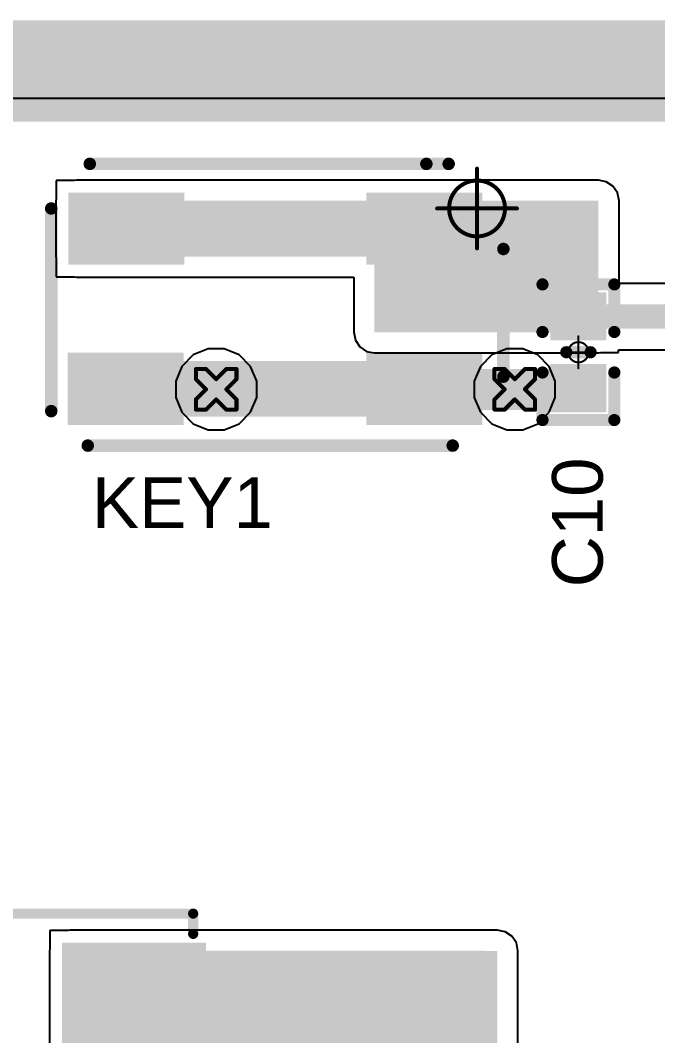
# Model space of a CAD drawing. Header units: inches. Extents: x -13 to 366, y -4 to 120.
# Drawn here: x 3.93 to 11.91, y 31.77 to 44.5 of the extents above; entities that cross this region are included whole.
import ezdxf

# ---------------------------------------------------------------- set-up
doc = ezdxf.new("R2010")
doc.units = ezdxf.units.IN
for name, color, linetype in [('Board_outline', 56, 'Continuous'), ('Bottom Layer', 5, 'Continuous'), ('Bottom Overlay', 54, 'Continuous'), ('Drill Drawing', 1, 'Continuous'), ('GND', 16, 'Continuous'), ('Keep-Out Layer', 6, 'Continuous'), ('Mechanical 15', 56, 'Continuous'), ('POWER', 76, 'Continuous'), ('Top Layer', 1, 'Continuous'), ('Top Overlay', 2, 'Continuous'), ('Top Paste', 8, 'Continuous'), ('Top Solder', 216, 'Continuous'), ('Via Holes', 16, 'Continuous')]:
    doc.layers.add(name, color=color, linetype=linetype)
doc.styles.add('Arial', font='', dxfattribs={"height": 0.2})
doc.styles.get('Arial').set_extended_font_data('Arial')

# ---------------------------------------------------------------- blocks, each defined once
blk = doc.blocks.new('VLS5045EX_3R3N_15')
at = {"layer": 'Top Layer'}
for points in [[(-2.59999861, 2.09999961), (-0.9999992699999999, 2.09999961), (-0.9999992699999999, -2.09999961), (-2.59999861, -2.09999961)], [(1.00000181, 2.09999961), (2.60000115, 2.09999961), (2.60000115, -2.09999961), (1.00000181, -2.09999961)]]:
    blk.add_hatch(color=1, dxfattribs=at).paths.add_polyline_path(points)
at = {"layer": 'Top Paste'}
for points in [[(-2.59999861, 2.09999961), (-0.9999992699999999, 2.09999961), (-0.9999992699999999, -2.09999961), (-2.59999861, -2.09999961)], [(1.00000181, 2.09999961), (2.60000115, 2.09999961), (2.60000115, -2.09999961), (1.00000181, -2.09999961)]]:
    blk.add_hatch(color=8, dxfattribs=at).paths.add_polyline_path(points)
at = {"layer": 'Top Solder'}
for points in [[(-2.70159861, 2.20159961), (-0.89839927, 2.20159961), (-0.89839927, -2.20159961), (-2.70159861, -2.20159961)], [(0.8984018100000001, 2.20159961), (2.70160115, 2.20159961), (2.70160115, -2.20159961), (0.8984018100000001, -2.20159961)]]:
    blk.add_hatch(color=216, dxfattribs=at).paths.add_polyline_path(points)
at = {"layer": 'Top Overlay', "const_width": 0.127}
for points in [[(-2.54, 2.3114), (-2.54, 2.5654)], [(-2.54, 2.5654), (2.54, 2.5654)], [(2.54, 2.3114), (2.54, 2.5654)], [(-2.54, -2.5654), (-2.54, -2.3114)], [(2.54, -2.5654), (2.54, -2.3114)], [(-2.54, -2.5654), (2.54, -2.5654)]]:
    blk.add_lwpolyline(points, dxfattribs=at)
at = {"layer": 'Top Overlay', "const_width": 0.0635}
for points in [[(-2.57175, 2.5654, 1), (-2.50825, 2.5654, 1)], [(-2.57175, 2.5654, 1), (-2.50825, 2.5654, 1)], [(2.50825, 2.5654, 1), (2.57175, 2.5654, 1)], [(2.50825, 2.5654, 1), (2.57175, 2.5654, 1)], [(-2.57175, 2.3114, 1), (-2.50825, 2.3114, 1)], [(2.50825, 2.3114, 1), (2.57175, 2.3114, 1)], [(-2.57175, -2.3114, 1), (-2.50825, -2.3114, 1)], [(2.50825, -2.3114, 1), (2.57175, -2.3114, 1)], [(-2.57175, -2.5654, 1), (-2.50825, -2.5654, 1)], [(-2.57175, -2.5654, 1), (-2.50825, -2.5654, 1)], [(2.50825, -2.5654, 1), (2.57175, -2.5654, 1)], [(2.50825, -2.5654, 1), (2.57175, -2.5654, 1)]]:
    blk.add_lwpolyline(points, format="xyb", close=True, dxfattribs=at)
blk = doc.blocks.new('TSW_SMD_6_6_5_26')
at = {"layer": 'Top Layer'}
for points in [[(0.03539998, 2.61060057), (1.28540002, 2.61060057), (1.28540002, 1.91059943), (0.03539998, 1.91059943)], [(3.7749988, 2.61055993), (5.024998839999999, 2.61055993), (5.024998839999999, 1.91055879), (3.7749988, 1.91055879)], [(0.03539998, 0.60400057), (1.28540002, 0.60400057), (1.28540002, -0.09600057), (0.03539998, -0.09600057)], [(3.769199979999999, 0.60400057), (5.01920002, 0.60400057), (5.01920002, -0.09600057), (3.769199979999999, -0.09600057)]]:
    blk.add_hatch(color=1, dxfattribs=at).paths.add_polyline_path(points)
at = {"layer": 'Top Paste'}
for points in [[(0.03539998, 2.61060057), (1.28540002, 2.61060057), (1.28540002, 1.91059943), (0.03539998, 1.91059943)], [(3.7749988, 2.61055993), (5.024998839999999, 2.61055993), (5.024998839999999, 1.91055879), (3.7749988, 1.91055879)], [(0.03539998, 0.60400057), (1.28540002, 0.60400057), (1.28540002, -0.09600057), (0.03539998, -0.09600057)], [(3.769199979999999, 0.60400057), (5.01920002, 0.60400057), (5.01920002, -0.09600057), (3.769199979999999, -0.09600057)]]:
    blk.add_hatch(color=8, dxfattribs=at).paths.add_polyline_path(points)
at = {"layer": 'Top Solder'}
for points in [[(-0.06620002, 2.71220057), (1.38700002, 2.71220057), (1.38700002, 1.80899943), (-0.06620002, 1.80899943)], [(3.6733988, 2.71215993), (5.12659884, 2.71215993), (5.12659884, 1.80895879), (3.6733988, 1.80895879)], [(-0.06620002, 0.70560057), (1.38700002, 0.70560057), (1.38700002, -0.19760057), (-0.06620002, -0.19760057)], [(3.66759998, 0.70560057), (5.120800019999999, 0.70560057), (5.120800019999999, -0.19760057), (3.66759998, -0.19760057)]]:
    blk.add_hatch(color=216, dxfattribs=at).paths.add_polyline_path(points)
at = {"layer": 'Mechanical 15', "const_width": 0.0499999}
for points in [[(0, 0.499999), (0, -0.499999)], [(0.499999, 0), (-0.499999, 0)]]:
    blk.add_lwpolyline(points, dxfattribs=at)
at = {"layer": 'Mechanical 15'}
for points, const_width in [([(-0.01249934, 0.499999, 1), (0.01249934, 0.499999, 1)], 0.02499868), ([(0.3499993, 0, 1), (-0.3499993, 0, 1)], 0.0499999), ([(-0.5124983399999999, 0, 1), (-0.4874996599999999, 0, 1)], 0.02499868), ([(-0.36249864, 0, 1), (-0.33749996, 0, 1)], 0.02499868), ([(0.33749996, 0, 1), (0.36249864, 0, 1)], 0.02499868), ([(0.4874996599999999, 0, 1), (0.5124983399999999, 0, 1)], 0.02499868), ([(-0.01249934, -0.499999, 1), (0.01249934, -0.499999, 1)], 0.02499868)]:
    blk.add_lwpolyline(points, format="xyb", close=True, dxfattribs=dict(at, const_width=const_width))
at = {"layer": 'Top Overlay', "const_width": 0.156464}
for points in [[(4.8768, 2.9718), (0.3048, 2.9718)], [(5.334, 2.54), (5.334, 0)], [(-0.3302, 2.1082), (-0.3302, 0.508)], [(0.635, -0.5588), (0.3556, -0.5588)], [(4.8514, -0.5588), (0.635, -0.5588)]]:
    blk.add_lwpolyline(points, dxfattribs=at)
at = {"layer": 'Top Overlay', "const_width": 0.078232}
for points in [[(0.265684, 2.9718, 1), (0.343916, 2.9718, 1)], [(4.837683999999999, 2.9718, 1), (4.915915999999999, 2.9718, 1)], [(5.294884, 2.54, 1), (5.373116, 2.54, 1)], [(-0.369316, 2.1082, 1), (-0.291084, 2.1082, 1)], [(-0.369316, 0.508, 1), (-0.291084, 0.508, 1)], [(5.294884, 0, 1), (5.373116, 0, 1)], [(0.316484, -0.5588, 1), (0.394716, -0.5588, 1)], [(0.595884, -0.5588, 1), (0.6741159999999999, -0.5588, 1)], [(0.595884, -0.5588, 1), (0.6741159999999999, -0.5588, 1)], [(4.812283999999999, -0.5588, 1), (4.890516, -0.5588, 1)]]:
    blk.add_lwpolyline(points, format="xyb", close=True, dxfattribs=at)
blk = doc.blocks.new('C_0402_L_35')
at = {"layer": 'Top Layer'}
for points in [[(-0.6499986999999999, 0.2499995), (-0.2499995, 0.2499995), (-0.2499995, -0.2499995), (-0.6499986999999999, -0.2499995)], [(0.24991822, 0.24991822), (0.64991742, 0.24991822), (0.64991742, -0.25008078), (0.24991822, -0.25008078)]]:
    blk.add_hatch(color=1, dxfattribs=at).paths.add_polyline_path(points)
at = {"layer": 'Top Paste'}
for points in [[(-0.6499986999999999, 0.2499995), (-0.2499995, 0.2499995), (-0.2499995, -0.2499995), (-0.6499986999999999, -0.2499995)], [(0.24991822, 0.24991822), (0.64991742, 0.24991822), (0.64991742, -0.25008078), (0.24991822, -0.25008078)]]:
    blk.add_hatch(color=8, dxfattribs=at).paths.add_polyline_path(points)
at = {"layer": 'Top Solder'}
for points in [[(-0.7515987, 0.3515995), (-0.1483995, 0.3515995), (-0.1483995, -0.3515995), (-0.7515987, -0.3515995)], [(0.14831822, 0.35151822), (0.75151742, 0.35151822), (0.75151742, -0.35168078), (0.14831822, -0.35168078)]]:
    blk.add_hatch(color=216, dxfattribs=at).paths.add_polyline_path(points)
at = {"layer": 'Mechanical 15'}
for points, const_width in [([(0.127, 0, 1), (-0.127, 0, 1)], 0.0254), ([(-0.00635, 0.1999996, 1), (0.00635, 0.1999996, 1)], 0.0127), ([(-0.2063496, 0, 1), (-0.1936496, 0, 1)], 0.0127), ([(-0.13335, 0, 1), (-0.12065, 0, 1)], 0.0127), ([(0.12065, 0, 1), (0.13335, 0, 1)], 0.0127), ([(0.1936496, 0, 1), (0.2063496, 0, 1)], 0.0127), ([(-0.00635, -0.1999996, 1), (0.00635, -0.1999996, 1)], 0.0127)]:
    blk.add_lwpolyline(points, format="xyb", close=True, dxfattribs=dict(at, const_width=const_width))
at = {"layer": 'Mechanical 15', "const_width": 0.0254}
for points in [[(0, -0.1999996), (0, 0.1999996)], [(0.1999996, 0), (-0.1999996, 0)]]:
    blk.add_lwpolyline(points, dxfattribs=at)
at = {"layer": 'Top Overlay', "const_width": 0.1524}
for points in [[(-0.84991956, -0.44991782), (-0.84991956, 0.44991782)], [(-0.254, 0.44991782), (-0.84991956, 0.44991782)], [(0.84991956, 0.44991782), (0.254, 0.44991782)], [(0.84991956, -0.45008038), (0.84991956, 0.44991782)], [(0, -0.1524), (0, 0.1524)], [(-0.8497569999999999, -0.45008038), (-0.84991956, -0.44991782)], [(-0.254, -0.44991782), (-0.84991956, -0.44991782)], [(0.84991956, -0.44991782), (0.254, -0.44991782)]]:
    blk.add_lwpolyline(points, dxfattribs=at)
at = {"layer": 'Top Overlay', "const_width": 0.0762}
for points in [[(-0.8880195599999998, 0.44991782, 1), (-0.81181956, 0.44991782, 1)], [(-0.8880195599999998, 0.44991782, 1), (-0.81181956, 0.44991782, 1)], [(-0.2921, 0.44991782, 1), (-0.2159, 0.44991782, 1)], [(0.2159, 0.44991782, 1), (0.2921, 0.44991782, 1)], [(0.81181956, 0.44991782, 1), (0.8880195599999998, 0.44991782, 1)], [(0.81181956, 0.44991782, 1), (0.8880195599999998, 0.44991782, 1)], [(-0.0381, 0.1524, 1), (0.0381, 0.1524, 1)], [(-0.0381, -0.1524, 1), (0.0381, -0.1524, 1)], [(-0.8880195599999998, -0.44991782, 1), (-0.81181956, -0.44991782, 1)], [(-0.8880195599999998, -0.44991782, 1), (-0.81181956, -0.44991782, 1)], [(-0.8880195599999998, -0.44991782, 1), (-0.81181956, -0.44991782, 1)], [(-0.8878569999999999, -0.45008038, 1), (-0.8116569999999999, -0.45008038, 1)], [(-0.2921, -0.44991782, 1), (-0.2159, -0.44991782, 1)], [(0.2159, -0.44991782, 1), (0.2921, -0.44991782, 1)], [(0.81181956, -0.44991782, 1), (0.8880195599999998, -0.44991782, 1)], [(0.81181956, -0.45008038, 1), (0.8880195599999998, -0.45008038, 1)]]:
    blk.add_lwpolyline(points, format="xyb", close=True, dxfattribs=at)

msp = doc.modelspace()

# ---------------------------------------------------------------- hatches: boundary and pattern name
at = {"layer": 'Bottom Layer'}
h = msp.add_hatch(color=5, dxfattribs=at)
edge = h.paths.add_edge_path()
edge.add_arc((6.38465322, 39.87064416), 0.254, 0, 360)
h = msp.add_hatch(color=5, dxfattribs=at)
edge = h.paths.add_edge_path()
edge.add_arc((10.12425204, 39.87060352), 0.254, 0, 360)
at = {"layer": 'GND'}
h = msp.add_hatch(color=16, dxfattribs=at)
edge = h.paths.add_edge_path()
edge.add_arc((6.38465322, 39.87064416), 0.254, 0, 360)
h = msp.add_hatch(color=16, dxfattribs=at)
edge = h.paths.add_edge_path()
edge.add_arc((10.12425204, 39.87060352), 0.254, 0, 360)
at = {"layer": 'POWER'}
h = msp.add_hatch(color=76, dxfattribs=at)
edge = h.paths.add_edge_path()
edge.add_arc((6.38465322, 39.87064416), 0.254, 0, 360)
h = msp.add_hatch(color=76, dxfattribs=at)
edge = h.paths.add_edge_path()
edge.add_arc((10.12425204, 39.87060352), 0.254, 0, 360)
at = {"layer": 'Top Layer'}
for points in [[(4.63279998, 41.53299796), (9.61660002, 41.53299796), (9.61660002, 42.23300164), (4.63279998, 42.23300164)], [(8.36659998, 40.5851995), (11.1719995, 40.5851995), (11.1719995, 42.23299909999999), (8.36659998, 42.23299909999999)], [(4.62700116, 39.52639796), (9.61659748, 39.52639796), (9.61659748, 40.22644228), (4.62700116, 40.22644228)], [(8.99160508, 40.1263104), (8.99160508, 39.6127986), (11.17191568, 39.6127986), (11.17191568, 40.1263104)], [(4.556000539999999, 28.00700012), (7.24506298, 28.00700012), (7.24506298, 32.83400088), (4.556000539999999, 32.83400088)], [(5.46843204, 30.96923956), (9.732853279999999, 30.96923956), (9.732853279999999, 32.83400088), (5.46843204, 32.83400088)], [(8.95146546, 28.90891856), (9.90599746, 28.90891856), (9.90599746, 32.83320332), (8.95146546, 32.83320332)], [(6.653855119999999, 26.20760062), (7.24506552, 26.20760062), (7.24506552, 32.80699814), (6.653855119999999, 32.80699814)]]:
    msp.add_hatch(color=1, dxfattribs=at).paths.add_polyline_path(points)
h = msp.add_hatch(color=1, dxfattribs=at)
edge = h.paths.add_edge_path()
edge.add_arc((6.38465322, 39.87064416), 0.254, 0, 360)
h = msp.add_hatch(color=1, dxfattribs=at)
edge = h.paths.add_edge_path()
edge.add_arc((10.12425204, 39.87060352), 0.254, 0, 360)
at = {"layer": 'Via Holes'}
h = msp.add_hatch(color=7, dxfattribs=at)
edge = h.paths.add_edge_path()
edge.add_arc((6.38465322, 39.87064416), 0.127, 0, 360)
h = msp.add_hatch(color=7, dxfattribs=at)
edge = h.paths.add_edge_path()
edge.add_arc((10.12425204, 39.87060352), 0.127, 0, 360)

# ---------------------------------------------------------------- linework, layer by layer
at = {"layer": 'Board_outline', "const_width": 0.254}
msp.add_lwpolyline([(-2.4183213, 43.86000118), (31.29000092, 43.86000372)], dxfattribs=at)
at = {"layer": 'Bottom Layer'}
msp.add_line((-2.41833908, 43.52125916), (31.29000092, 43.5212617), dxfattribs=at)
at = {"layer": 'Bottom Overlay', "const_width": 1.27}
msp.add_lwpolyline([(-2.4183594, 43.86000118), (31.29000092, 43.86000372)], dxfattribs=at)
msp.add_lwpolyline([(-2.4183594, 43.86000118), (31.29000092, 43.86000372)], dxfattribs=at)
at = {"layer": 'Drill Drawing', "const_width": 0.0508}
for points in [[(6.13065322, 39.99764416), (6.13065322, 40.12464416)], [(6.13065322, 40.12464416), (6.25765322, 40.12464416)], [(6.25765322, 40.12464416), (6.38465322, 39.99764416)], [(6.38465322, 39.99764416), (6.511653219999999, 40.12464416)], [(6.511653219999999, 40.12464416), (6.638653219999999, 40.12464416)], [(6.638653219999999, 39.99764416), (6.638653219999999, 40.12464416)], [(9.87025204, 39.99760352), (9.87025204, 40.12460351999999)], [(9.87025204, 40.12460351999999), (9.99725204, 40.12460351999999)], [(9.99725204, 40.12460351999999), (10.12425204, 39.99760352)], [(10.12425204, 39.99760352), (10.25125204, 40.12460351999999)], [(10.25125204, 40.12460351999999), (10.37825204, 40.12460351999999)], [(10.37825204, 39.99760352), (10.37825204, 40.12460351999999)], [(6.13065322, 39.99764416), (6.25765322, 39.87064416)], [(6.511653219999999, 39.87064416), (6.638653219999999, 39.99764416)], [(9.87025204, 39.99760352), (9.99725204, 39.87060352)], [(10.25125204, 39.87060352), (10.37825204, 39.99760352)], [(6.13065322, 39.74364416), (6.25765322, 39.87064416)], [(6.511653219999999, 39.87064416), (6.638653219999999, 39.74364416)], [(9.87025204, 39.74360352), (9.99725204, 39.87060352)], [(10.25125204, 39.87060352), (10.37825204, 39.74360352)], [(6.13065322, 39.61664415999999), (6.13065322, 39.74364416)], [(6.25765322, 39.61664415999999), (6.38465322, 39.74364416)], [(6.38465322, 39.74364416), (6.511653219999999, 39.61664415999999)], [(6.638653219999999, 39.61664415999999), (6.638653219999999, 39.74364416)], [(9.87025204, 39.61660352), (9.87025204, 39.74360352)], [(9.99725204, 39.61660352), (10.12425204, 39.74360352)], [(10.12425204, 39.74360352), (10.25125204, 39.61660352)], [(10.37825204, 39.61660352), (10.37825204, 39.74360352)], [(6.13065322, 39.61664415999999), (6.25765322, 39.61664415999999)], [(6.511653219999999, 39.61664415999999), (6.638653219999999, 39.61664415999999)], [(9.87025204, 39.61660352), (9.99725204, 39.61660352)], [(10.25125204, 39.61660352), (10.37825204, 39.61660352)]]:
    msp.add_lwpolyline(points, dxfattribs=at)
at = {"layer": 'Drill Drawing', "const_width": 0.0254}
for points in [[(6.11795322, 40.12464416, 1), (6.14335322, 40.12464416, 1)], [(6.11795322, 40.12464416, 1), (6.14335322, 40.12464416, 1)], [(6.24495322, 40.12464416, 1), (6.27035322, 40.12464416, 1)], [(6.24495322, 40.12464416, 1), (6.27035322, 40.12464416, 1)], [(6.49895322, 40.12464416, 1), (6.524353219999999, 40.12464416, 1)], [(6.49895322, 40.12464416, 1), (6.524353219999999, 40.12464416, 1)], [(6.62595322, 40.12464416, 1), (6.65135322, 40.12464416, 1)], [(6.62595322, 40.12464416, 1), (6.65135322, 40.12464416, 1)], [(9.85755204, 40.12460351999999, 1), (9.88295204, 40.12460351999999, 1)], [(9.85755204, 40.12460351999999, 1), (9.88295204, 40.12460351999999, 1)], [(9.98455204, 40.12460351999999, 1), (10.00995204, 40.12460351999999, 1)], [(9.98455204, 40.12460351999999, 1), (10.00995204, 40.12460351999999, 1)], [(10.23855204, 40.12460351999999, 1), (10.26395204, 40.12460351999999, 1)], [(10.23855204, 40.12460351999999, 1), (10.26395204, 40.12460351999999, 1)], [(10.36555204, 40.12460351999999, 1), (10.39095204, 40.12460351999999, 1)], [(10.36555204, 40.12460351999999, 1), (10.39095204, 40.12460351999999, 1)], [(6.11795322, 39.99764416, 1), (6.14335322, 39.99764416, 1)], [(6.11795322, 39.99764416, 1), (6.14335322, 39.99764416, 1)], [(6.371953219999999, 39.99764416, 1), (6.397353219999999, 39.99764416, 1)], [(6.371953219999999, 39.99764416, 1), (6.397353219999999, 39.99764416, 1)], [(6.62595322, 39.99764416, 1), (6.65135322, 39.99764416, 1)], [(6.62595322, 39.99764416, 1), (6.65135322, 39.99764416, 1)], [(9.85755204, 39.99760352, 1), (9.88295204, 39.99760352, 1)], [(9.85755204, 39.99760352, 1), (9.88295204, 39.99760352, 1)], [(10.11155204, 39.99760352, 1), (10.13695204, 39.99760352, 1)], [(10.11155204, 39.99760352, 1), (10.13695204, 39.99760352, 1)], [(10.36555204, 39.99760352, 1), (10.39095204, 39.99760352, 1)], [(10.36555204, 39.99760352, 1), (10.39095204, 39.99760352, 1)], [(6.24495322, 39.87064416, 1), (6.27035322, 39.87064416, 1)], [(6.24495322, 39.87064416, 1), (6.27035322, 39.87064416, 1)], [(6.49895322, 39.87064416, 1), (6.524353219999999, 39.87064416, 1)], [(6.49895322, 39.87064416, 1), (6.524353219999999, 39.87064416, 1)], [(9.98455204, 39.87060352, 1), (10.00995204, 39.87060352, 1)], [(9.98455204, 39.87060352, 1), (10.00995204, 39.87060352, 1)], [(10.23855204, 39.87060352, 1), (10.26395204, 39.87060352, 1)], [(10.23855204, 39.87060352, 1), (10.26395204, 39.87060352, 1)], [(6.11795322, 39.74364416, 1), (6.14335322, 39.74364416, 1)], [(6.11795322, 39.74364416, 1), (6.14335322, 39.74364416, 1)], [(6.371953219999999, 39.74364416, 1), (6.397353219999999, 39.74364416, 1)], [(6.371953219999999, 39.74364416, 1), (6.397353219999999, 39.74364416, 1)], [(6.62595322, 39.74364416, 1), (6.65135322, 39.74364416, 1)], [(6.62595322, 39.74364416, 1), (6.65135322, 39.74364416, 1)], [(9.85755204, 39.74360352, 1), (9.88295204, 39.74360352, 1)], [(9.85755204, 39.74360352, 1), (9.88295204, 39.74360352, 1)], [(10.11155204, 39.74360352, 1), (10.13695204, 39.74360352, 1)], [(10.11155204, 39.74360352, 1), (10.13695204, 39.74360352, 1)], [(10.36555204, 39.74360352, 1), (10.39095204, 39.74360352, 1)], [(10.36555204, 39.74360352, 1), (10.39095204, 39.74360352, 1)], [(6.11795322, 39.61664415999999, 1), (6.14335322, 39.61664415999999, 1)], [(6.11795322, 39.61664415999999, 1), (6.14335322, 39.61664415999999, 1)], [(6.24495322, 39.61664415999999, 1), (6.27035322, 39.61664415999999, 1)], [(6.24495322, 39.61664415999999, 1), (6.27035322, 39.61664415999999, 1)], [(6.49895322, 39.61664415999999, 1), (6.524353219999999, 39.61664415999999, 1)], [(6.49895322, 39.61664415999999, 1), (6.524353219999999, 39.61664415999999, 1)], [(6.62595322, 39.61664415999999, 1), (6.65135322, 39.61664415999999, 1)], [(6.62595322, 39.61664415999999, 1), (6.65135322, 39.61664415999999, 1)], [(9.85755204, 39.61660352, 1), (9.88295204, 39.61660352, 1)], [(9.85755204, 39.61660352, 1), (9.88295204, 39.61660352, 1)], [(9.98455204, 39.61660352, 1), (10.00995204, 39.61660352, 1)], [(9.98455204, 39.61660352, 1), (10.00995204, 39.61660352, 1)], [(10.23855204, 39.61660352, 1), (10.26395204, 39.61660352, 1)], [(10.23855204, 39.61660352, 1), (10.26395204, 39.61660352, 1)], [(10.36555204, 39.61660352, 1), (10.39095204, 39.61660352, 1)], [(10.36555204, 39.61660352, 1), (10.39095204, 39.61660352, 1)]]:
    msp.add_lwpolyline(points, format="xyb", close=True, dxfattribs=at)
at = {"layer": 'GND'}
msp.add_line((-2.41833908, 43.52125916), (31.29000092, 43.5212617), dxfattribs=at)
at = {"layer": 'Keep-Out Layer', "const_width": 0.156464}
for points in [[(-2.41833908, 43.86000118), (31.28966056, 43.86000372)], [(-2.41833908, 43.86000118), (31.29000092, 43.86000372)]]:
    msp.add_lwpolyline(points, dxfattribs=at)
at = {"layer": 'POWER'}
for p, q in [((-2.41833908, 43.52125916), (31.29000092, 43.5212617)), ((6.283606939999999, 40.37864416), (6.096894079999999, 40.30130624)), ((6.485699499999999, 40.37864416), (6.283606939999999, 40.37864416)), ((6.67241236, 40.30130624), (6.485699499999999, 40.37864416)), ((10.02320576, 40.37860352), (9.8364929, 40.3012656)), ((10.22529832, 40.37860352), (10.02320576, 40.37860352)), ((10.41201118, 40.3012656), (10.22529832, 40.37860352)), ((6.096894079999999, 40.30130624), (5.95399114, 40.1584033)), ((6.815315299999999, 40.1584033), (6.67241236, 40.30130624)), ((9.8364929, 40.3012656), (9.69358996, 40.15836266)), ((10.55491412, 40.15836266), (10.41201118, 40.3012656)), ((5.95399114, 40.1584033), (5.87665322, 39.97169044)), ((6.89265322, 39.97169044), (6.815315299999999, 40.1584033)), ((9.69358996, 40.15836266), (9.61625204, 39.9716498)), ((10.63225204, 39.9716498), (10.55491412, 40.15836266)), ((5.87665322, 39.97169044), (5.87665322, 39.76959788)), ((6.89265322, 39.76959788), (6.89265322, 39.97169044)), ((9.61625204, 39.9716498), (9.61625204, 39.76955724)), ((10.63225204, 39.76955724), (10.63225204, 39.9716498)), ((5.87665322, 39.76959788), (5.95399114, 39.58288502)), ((6.815315299999999, 39.58288502), (6.89265322, 39.76959788)), ((9.61625204, 39.76955724), (9.69358996, 39.58284438)), ((10.55491412, 39.58284438), (10.63225204, 39.76955724)), ((5.95399114, 39.58288502), (6.096894079999999, 39.43998208)), ((6.67241236, 39.43998208), (6.815315299999999, 39.58288502)), ((9.69358996, 39.58284438), (9.8364929, 39.43994144)), ((10.41201118, 39.43994144), (10.55491412, 39.58284438)), ((6.096894079999999, 39.43998208), (6.283606939999999, 39.36264415999999)), ((6.283606939999999, 39.36264415999999), (6.485699499999999, 39.36264415999999)), ((6.485699499999999, 39.36264415999999), (6.67241236, 39.43998208)), ((9.8364929, 39.43994144), (10.02320576, 39.36260352)), ((10.02320576, 39.36260352), (10.22529832, 39.36260352)), ((10.22529832, 39.36260352), (10.41201118, 39.43994144))]:
    msp.add_line(p, q, dxfattribs=at)
at = {"layer": 'Top Layer'}
for p, q in [((-2.41833908, 43.52125916), (31.29000092, 43.5212617)), ((4.60777082, 42.4869991), (4.37879998, 42.4869991)), ((4.37879998, 42.4869991), (4.37879998, 42.25801809999999)), ((4.63279998, 42.4919775), (4.60777082, 42.4869991)), ((11.1719995, 42.4919775), (4.63279998, 42.4919775)), ((11.27110522, 42.47226456), (11.1719995, 42.4919775)), ((11.35512334, 42.41612548), (11.27110522, 42.47226456)), ((11.41126242, 42.33210735999999), (11.35512334, 42.41612548)), ((4.37879998, 42.25801809999999), (4.37382412, 42.23300164)), ((11.43097536, 42.23300164), (11.41126242, 42.33210735999999)), ((4.37382412, 42.23300164), (4.37382412, 41.53299796)), ((11.43097536, 41.19578755999999), (11.43097536, 42.23300164)), ((4.37382412, 41.53299796), (4.37879998, 41.5079815)), ((4.37879998, 41.5079815), (4.37879998, 41.2790005)), ((4.37879998, 41.2790005), (4.60777082, 41.2790005)), ((4.60777082, 41.2790005), (4.63279998, 41.2740221)), ((4.63279998, 41.2740221), (8.107624119999999, 41.2740221)), ((8.107624119999999, 41.2740221), (8.107624119999999, 40.5851995)), ((12.46382318, 41.19578755999999), (11.43097536, 41.19578755999999)), ((8.107624119999999, 40.5851995), (8.127337059999999, 40.48609378)), ((8.127337059999999, 40.48609378), (8.183476139999998, 40.40207565999999)), ((8.183476139999998, 40.40207565999999), (8.26749426, 40.34593658)), ((8.26749426, 40.34593658), (8.36659998, 40.32622363999999)), ((11.4259995, 40.3311995), (11.4259995, 40.36706176)), ((11.4259995, 40.36706176), (12.29218776, 40.36706176)), ((8.36659998, 40.32622363999999), (11.1719995, 40.32622363999999)), ((11.1719995, 40.32622363999999), (11.19701596, 40.3311995)), ((11.19701596, 40.3311995), (11.4259995, 40.3311995)), ((4.53097138, 33.08799834), (4.30200308, 33.08799834)), ((4.30200308, 33.08799834), (4.30200308, 32.85903004)), ((4.556000539999999, 33.09297674), (4.53097138, 33.08799834)), ((9.732853279999999, 33.09297674), (4.556000539999999, 33.09297674)), ((9.736851239999998, 33.09218172), (9.732853279999999, 33.09297674)), ((9.906, 33.09218172), (9.736851239999998, 33.09218172)), ((10.00510572, 33.07246878), (9.906, 33.09218172)), ((10.08912384, 33.0163297), (10.00510572, 33.07246878)), ((10.14526292, 32.93231158), (10.08912384, 33.0163297)), ((4.30200308, 32.85903004), (4.29702468, 32.83400088)), ((4.29702468, 32.83400088), (4.29702468, 28.00700012)), ((10.16497586, 32.83320585999999), (10.14526292, 32.93231158)), ((10.16497586, 28.90891856), (10.16497586, 32.83320585999999))]:
    msp.add_line(p, q, dxfattribs=at)
at = {"layer": 'Top Layer', "const_width": 0.3048}
msp.add_lwpolyline([(10.922, 40.78142466), (12.46382318, 40.78142466)], dxfattribs=at)
at = {"layer": 'Top Layer', "const_width": 0.1524}
msp.add_lwpolyline([(10.8458, 40.78142466, 1), (10.9982, 40.78142466, 1)], format="xyb", close=True, dxfattribs=at)
at = {"layer": 'Top Overlay', "const_width": 1.27}
msp.add_lwpolyline([(-2.4183213, 43.86000118), (31.29000092, 43.86000372)], dxfattribs=at)

# ---------------------------------------------------------------- block references
for name, p, rotation in [('TSW_SMD_6_6_5_26', (9.652, 42.1369998), 180), ('C_0402_L_35', (10.922, 40.3352), 270)]:
    msp.add_blockref(name, p, dxfattribs=dict(rotation=rotation))
msp.add_blockref('VLS5045EX_3R3N_15', (3.556, 30.734))

# ---------------------------------------------------------------- texts
at = {"layer": 'Top Overlay', "style": 'Arial'}
msp.add_text('C10', height=0.635, rotation=90, dxfattribs=at).set_placement((11.2268, 37.3888))
msp.add_text('KEY1', height=0.635, dxfattribs=at).set_placement((4.826, 38.1326136))

doc.saveas('drawing.dxf')
